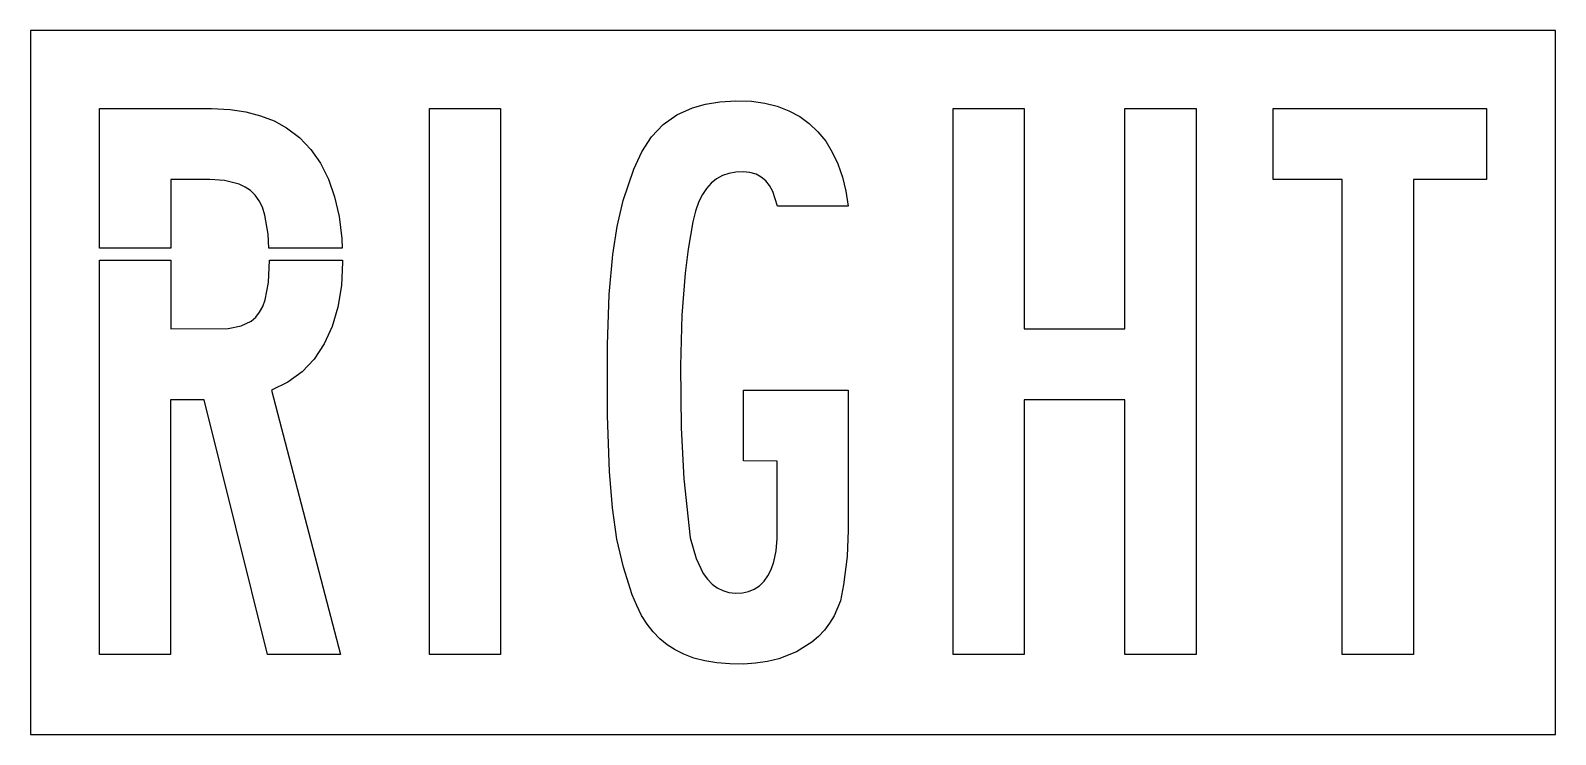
# Model space of a CAD drawing. Extents: x 0 to 65, y 0 to 30.
import ezdxf

# ---------------------------------------------------------------- set-up
doc = ezdxf.new("R2010")
doc.units = 0
doc.layers.add('CUT', color=7, linetype='Continuous')
doc.layers.add('OUTSIDE', color=1, linetype='Continuous')

msp = doc.modelspace()

# ---------------------------------------------------------------- linework, layer by layer
at = {"layer": 'CUT'}
for points in [[(9.7451, 22.7439), (9.5726, 22.985), (9.3707, 23.1809), (9.1511, 23.3305), (8.8934, 23.4517), (8.2626, 23.6069), (7.6506, 23.6525), (5.9759, 23.6541), (5.976, 20.7211), (2.9423, 20.7211), (2.9423, 26.6705), (7.7176, 26.6747), (8.5096, 26.6331), (9.1799, 26.5319), (9.8082, 26.3678), (10.379, 26.1454), (10.906, 25.8592), (11.4674, 25.4376), (11.9505, 24.9345), (12.3645, 24.3405), (12.7005, 23.6672), (12.9626, 22.9096), (13.1502, 22.0677), (13.263, 21.1422), (13.2786, 20.7211), (10.1633, 20.7211), (10.137, 21.3248), (9.9945, 22.1378), (9.8831, 22.4666)], [(20.0358, 3.4074), (17.0054, 3.4107), (17.0054, 26.675), (20.0358, 26.6717)], [(34.2549, 5.0592), (34.0624, 4.7446), (33.8375, 4.4521), (33.5817, 4.1829), (33.2958, 3.9379), (32.6466, 3.5296), (31.8947, 3.231), (31.4085, 3.1103), (30.9016, 3.0333), (30.3866, 3), (29.8031, 3.0077), (29.2559, 3.0524), (28.7469, 3.1352), (28.275, 3.2571), (27.8462, 3.4165), (27.4768, 3.6015), (27.1362, 3.8227), (26.823, 4.081), (26.5418, 4.3719), (26.2857, 4.7004), (26.0495, 5.0748), (25.8378, 5.4903), (25.6497, 5.948), (25.2688, 7.1305), (24.9945, 8.328), (24.8003, 9.6554), (24.6731, 11.2051), (24.5946, 13.5809), (24.5956, 16.6101), (24.6681, 18.7505), (24.8169, 20.4583), (25.0053, 21.6522), (25.2674, 22.7497), (25.721, 24.0978), (26.055, 24.8345), (26.4729, 25.4743), (26.9682, 25.996), (27.5445, 26.4041), (28.2126, 26.7054), (28.7644, 26.8595), (29.3754, 26.9577), (30.0688, 27), (30.7257, 26.9819), (31.2981, 26.9055), (31.8304, 26.7729), (32.3291, 26.5816), (32.7856, 26.3348), (33.1938, 26.0379), (33.5651, 25.6838), (33.8927, 25.2773), (34.1762, 24.8198), (34.415, 24.3124), (34.6084, 23.7563), (34.7565, 23.1525), (34.857, 22.5122), (31.8323, 22.5117), (31.6415, 23.145), (31.504, 23.394), (31.3413, 23.5939), (31.1502, 23.7521), (30.9237, 23.8719), (30.6669, 23.9478), (30.3801, 23.9794), (30.0662, 23.9675), (29.771, 23.9133), (29.4969, 23.8163), (29.2446, 23.676), (29.0152, 23.4922), (28.8141, 23.2702), (28.6367, 23.0059), (28.4872, 22.7071), (28.3418, 22.3021), (28.233, 21.85), (28.0372, 20.6817), (27.9028, 19.6596), (27.7602, 17.8628), (27.7031, 15.7041), (27.7278, 13.0723), (27.8454, 10.893), (28.1202, 8.3871), (28.3718, 7.4988), (28.677, 6.8601), (28.8551, 6.6123), (29.0538, 6.4071), (29.2691, 6.2481), (29.5067, 6.1306), (29.7676, 6.0546), (30.0534, 6.0208), (30.3434, 6.0304), (30.61, 6.0867), (30.8514, 6.1879), (31.0725, 6.3366), (31.2662, 6.529), (31.4318, 6.7628), (31.569, 7.0362), (31.6799, 7.3557), (31.7783, 7.8266), (31.8237, 8.3557), (31.8268, 11.6532), (30.3945, 11.6548), (30.3962, 14.6745), (34.8558, 14.6745), (34.8573, 8.7133), (34.8038, 7.5814), (34.6516, 6.371), (34.5198, 5.6904)], [(42.3542, 14.2652), (42.3515, 3.4118), (39.3225, 3.4074), (39.3225, 26.675), (42.3515, 26.6705), (42.3525, 17.286), (46.6458, 17.286), (46.6458, 26.6715), (49.679, 26.6698), (49.679, 3.4074), (46.6458, 3.4079), (46.6391, 14.2652)], [(55.9113, 23.6502), (52.9646, 23.6541), (52.9638, 26.675), (62.057, 26.675), (62.0577, 23.6541), (58.9418, 23.6534), (58.9418, 3.4107), (55.9113, 3.4074)], [(11.5737, 15.4565), (10.9631, 15.013), (10.2681, 14.675), (13.2122, 3.4074), (10.0982, 3.4104), (7.3998, 14.2652), (5.9728, 14.2585), (5.9728, 3.4104), (2.9423, 3.4074), (2.9423, 20.2191), (5.976, 20.2191), (5.9762, 17.286), (8.4302, 17.3053), (8.9793, 17.4119), (9.4058, 17.619), (9.6014, 17.7863), (9.765, 17.9922), (9.8987, 18.2384), (10.0043, 18.5271), (10.1411, 19.2605), (10.1836, 20.2191), (13.2971, 20.2191), (13.3002, 20.1342), (13.2501, 19.13), (13.1027, 18.2114), (12.8606, 17.3828), (12.5222, 16.6413), (12.0923, 15.9986)]]:
    msp.add_lwpolyline(points, close=True, dxfattribs=at)
at = {"layer": 'OUTSIDE'}
msp.add_lwpolyline([(0, 0), (65, 0), (65, 30), (0, 30)], close=True, dxfattribs=at)

doc.saveas('drawing.dxf')
